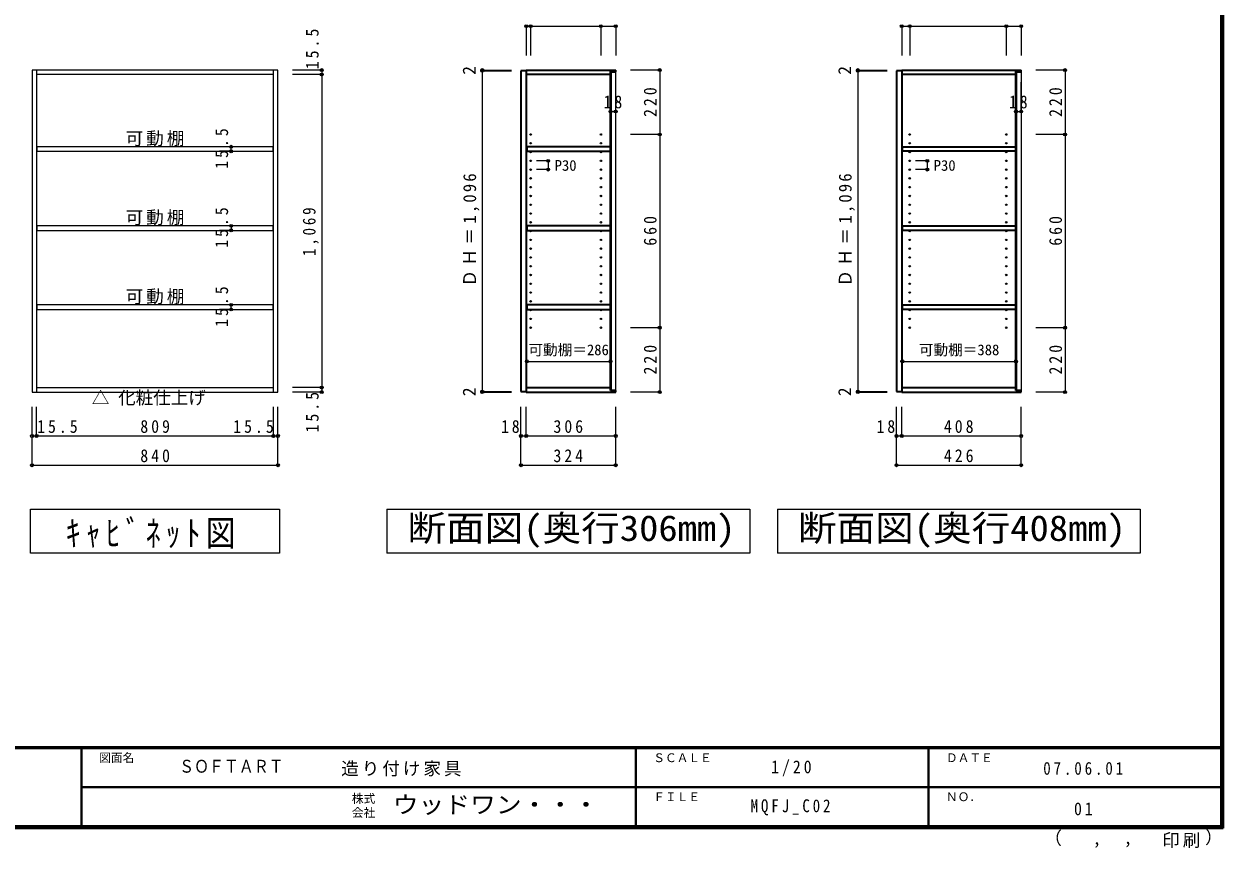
# Model space of a CAD drawing. Units: millimetres at full size, sheet at 1:20. Extents: x -4000 to 3800, y -2865 to 2783.
# Drawn here: x -297 to 3800, y -2865 to -50 of the extents above; entities that cross this region are included whole.
import ezdxf
from ezdxf.enums import TextEntityAlignment as Align

# ---------------------------------------------------------------- set-up
doc = ezdxf.new("R2010")
doc.units = ezdxf.units.MM
doc.header["$LTSCALE"] = 20
doc.header["$PDMODE"] = 32
doc.header["$PDSIZE"] = 10
for name, color, linetype, lineweight in [('0-1_本体', 2, 'Continuous', 35), ('0-4_棚', 2, 'Continuous', 35), ('0-5_ダボ', 7, 'Continuous', 18), ('0-A_文字', 7, 'Continuous', 18), ('0-B_寸法', 7, 'Continuous', 9), ('1-2_扉', 3, 'Continuous', 25), ('F-1_枠', 6, 'Continuous', 40)]:
    doc.layers.add(name, color=color, linetype=linetype, lineweight=lineweight)
doc.layers.add('F-A_文字', color=7, linetype='Continuous')
doc.styles.add('HG明朝B', font='')
doc.styles.add('ＭＳ ゴシック', font='')
doc.styles.get('HG明朝B').set_extended_font_data('HG明朝B')
doc.styles.get('ＭＳ ゴシック').set_extended_font_data('MS Gothic')

msp = doc.modelspace()

# ---------------------------------------------------------------- linework, layer by layer
at = {"layer": '0-1_本体', "color": 3, "lineweight": 25}
for p, q in [((-269.38, -207), (-269.38, -1307)), ((570.62, -207), (-269.38, -207)), ((-253.88, -207), (-253.88, -1307)), ((555.12, -222.5), (-253.88, -222.5)), ((555.12, -1307), (555.12, -207)), ((570.62, -1307), (570.62, -207)), ((-269.38, -1307), (570.62, -1307)), ((-253.88, -1291.5), (555.12, -1291.5))]:
    msp.add_line(p, q, dxfattribs=at)
at = {"layer": '0-1_本体'}
for p, q in [((1419.19, -207), (1725.19, -207)), ((1419.19, -207), (1419.19, -222.5)), ((1707.19, -222.5), (1419.19, -222.5)), ((1707.19, -1302), (1707.19, -212)), ((1707.19, -213), (1724.69, -213)), ((1709.69, -1301), (1709.69, -213)), ((2702.34, -207), (3110.34, -207)), ((2702.34, -207), (2702.34, -222.5)), ((3092.34, -222.5), (2702.34, -222.5)), ((3092.34, -1302), (3092.34, -212)), ((3092.34, -213), (3109.84, -213)), ((3094.84, -1301), (3094.84, -213)), ((1419.19, -1291.5), (1707.19, -1291.5)), ((1419.19, -1291.5), (1419.19, -1307)), ((1419.19, -1307), (1725.19, -1307)), ((1707.19, -1301), (1724.69, -1301)), ((1707.19, -1302), (1725.19, -1302)), ((1725.19, -1307), (1725.19, -1302)), ((2702.34, -1291.5), (3092.34, -1291.5)), ((2702.34, -1291.5), (2702.34, -1307)), ((2702.34, -1307), (3110.34, -1307)), ((3092.34, -1301), (3109.84, -1301)), ((3092.34, -1302), (3110.34, -1302)), ((3110.34, -1307), (3110.34, -1302))]:
    msp.add_line(p, q, dxfattribs=at)
at = {"layer": '0-1_本体', "color": 7, "lineweight": 18}
for p, q in [((1724.69, -213), (1724.69, -1301)), ((3109.84, -213), (3109.84, -1301))]:
    msp.add_line(p, q, dxfattribs=at)
at = {"layer": '0-1_本体'}
for points in [[(1707.19, -212), (1725.19, -212), (1725.19, -207)], [(3092.34, -212), (3110.34, -212), (3110.34, -207)]]:
    msp.add_lwpolyline(points, dxfattribs=at)
at = {"layer": '0-4_棚', "color": 3, "lineweight": 25}
for p, q in [((554.12, -469), (-252.88, -469)), ((-252.88, -469), (-252.88, -484.5)), ((-252.88, -484.5), (554.12, -484.5)), ((554.12, -484.5), (554.12, -469)), ((554.12, -739), (-252.88, -739)), ((-252.88, -739), (-252.88, -754.5)), ((-252.88, -754.5), (554.12, -754.5)), ((554.12, -754.5), (554.12, -739)), ((554.12, -1009), (-252.88, -1009)), ((-252.88, -1009), (-252.88, -1024.5)), ((554.12, -1024.5), (554.12, -1009)), ((-252.88, -1024.5), (554.12, -1024.5))]:
    msp.add_line(p, q, dxfattribs=at)
at = {"layer": '0-4_棚'}
for p, q in [((1421.19, -469), (1421.19, -484.5)), ((1707.19, -469), (1421.19, -469)), ((1421.19, -484.5), (1707.19, -484.5)), ((1707.19, -484.5), (1707.19, -469)), ((2704.34, -469), (3092.34, -469)), ((2704.34, -484.5), (2704.34, -469)), ((3092.34, -484.5), (2704.34, -484.5)), ((3092.34, -469), (3092.34, -484.5)), ((1421.19, -739), (1421.19, -754.5)), ((1707.19, -739), (1421.19, -739)), ((1421.19, -754.5), (1707.19, -754.5)), ((1707.19, -754.5), (1707.19, -739)), ((2704.34, -739), (3092.34, -739)), ((2704.34, -754.5), (2704.34, -739)), ((3092.34, -754.5), (2704.34, -754.5)), ((3092.34, -739), (3092.34, -754.5)), ((1421.19, -1009), (1421.19, -1024.5)), ((1707.19, -1009), (1421.19, -1009)), ((1707.19, -1024.5), (1707.19, -1009)), ((2704.34, -1009), (3092.34, -1009)), ((2704.34, -1024.5), (2704.34, -1009)), ((3092.34, -1009), (3092.34, -1024.5)), ((1421.19, -1024.5), (1707.19, -1024.5)), ((3092.34, -1024.5), (2704.34, -1024.5))]:
    msp.add_line(p, q, dxfattribs=at)
at = {"layer": '0-5_ダボ'}
for centre in [(1434.19, -427), (1674.19, -427), (2729.34, -427), (3059.34, -427), (1434.19, -457), (1434.19, -487), (1674.19, -457), (1674.19, -487), (2729.34, -457), (2729.34, -487), (3059.34, -457), (3059.34, -487), (1434.19, -517), (1674.19, -517), (2729.34, -517), (3059.34, -517), (1434.19, -547), (1674.19, -547), (2729.34, -547), (3059.34, -547), (1434.19, -577), (1434.19, -607), (1674.19, -577), (1674.19, -607), (2729.34, -577), (2729.34, -607), (3059.34, -577), (3059.34, -607), (1434.19, -637), (1674.19, -637), (2729.34, -637), (3059.34, -637), (1434.19, -667), (1434.19, -697), (1674.19, -667), (1674.19, -697), (2729.34, -667), (2729.34, -697), (3059.34, -667), (3059.34, -697), (1434.19, -727), (1674.19, -727), (2729.34, -727), (3059.34, -727), (1434.19, -757), (1674.19, -757), (2729.34, -757), (3059.34, -757), (1434.19, -787), (1434.19, -817), (1674.19, -787), (1674.19, -817), (2729.34, -787), (2729.34, -817), (3059.34, -787), (3059.34, -817), (1434.19, -847), (1674.19, -847), (2729.34, -847), (3059.34, -847), (1434.19, -877), (1674.19, -877), (2729.34, -877), (3059.34, -877), (1434.19, -907), (1434.19, -937), (1674.19, -907), (1674.19, -937), (2729.34, -907), (2729.34, -937), (3059.34, -907), (3059.34, -937), (1434.19, -967), (1674.19, -967), (2729.34, -967), (3059.34, -967), (1434.19, -997), (1674.19, -997), (2729.34, -997), (3059.34, -997), (1434.19, -1027), (1434.19, -1057), (1674.19, -1027), (1674.19, -1057), (2729.34, -1027), (2729.34, -1057), (3059.34, -1027), (3059.34, -1057), (1434.19, -1087), (1674.19, -1087), (2729.34, -1087), (3059.34, -1087)]:
    msp.add_circle(centre, 2.5, dxfattribs=at)
at = {"layer": '0-A_文字'}
for p, q in [((943.19, -1707), (943.19, -1857)), ((2277.34, -1707), (2277.34, -1857)), ((2183.19, -1857), (943.19, -1857)), ((3517.34, -1857), (2277.34, -1857))]:
    msp.add_line(p, q, dxfattribs=at)
msp.add_lwpolyline([(-274.38, -1707), (575.62, -1707), (575.62, -1857), (-274.38, -1857)], close=True, dxfattribs=at)
for points in [[(943.19, -1707), (2183.19, -1707), (2183.19, -1857)], [(2277.34, -1707), (3517.34, -1707), (3517.34, -1857)]]:
    msp.add_lwpolyline(points, dxfattribs=at)
at = {"layer": '0-B_寸法', "color": 4}
for p, q in [((1419.19, -57), (1419.19, -157)), ((1419.19, -57), (1434.19, -57)), ((1434.19, -57), (1674.19, -57)), ((1434.19, -57), (1434.19, -157)), ((1674.19, -57), (1725.19, -57)), ((1674.19, -57), (1674.19, -157)), ((1725.19, -57), (1725.19, -157)), ((2702.34, -57), (2702.34, -157)), ((2702.34, -57), (2729.34, -57)), ((2729.34, -57), (3059.34, -57)), ((2729.34, -57), (2729.34, -157)), ((3059.34, -57), (3110.34, -57)), ((3059.34, -57), (3059.34, -157)), ((3110.34, -57), (3110.34, -157)), ((720.62, -207), (620.62, -207)), ((720.62, -222.5), (620.62, -222.5)), ((720.62, -207), (720.62, -222.5)), ((720.62, -222.5), (720.62, -1291.5)), ((1269.19, -207), (1369.19, -207)), ((1269.19, -207), (1269.19, -209)), ((1269.19, -209), (1269.19, -1305)), ((1269.19, -209), (1369.19, -209)), ((1875.19, -207), (1775.19, -207)), ((1875.19, -207), (1875.19, -427)), ((2552.34, -207), (2652.34, -207)), ((2552.34, -207), (2552.34, -209)), ((2552.34, -209), (2552.34, -1305)), ((2552.34, -209), (2652.34, -209)), ((3260.34, -207), (3160.34, -207)), ((3260.34, -207), (3260.34, -427)), ((1707.19, -348.33), (1707.19, -248.33)), ((1725.19, -348.33), (1725.19, -248.33)), ((3092.34, -348.33), (3092.34, -248.33)), ((3110.34, -348.33), (3110.34, -248.33)), ((1707.19, -348.33), (1725.19, -348.33)), ((3092.34, -348.33), (3110.34, -348.33)), ((1875.19, -427), (1775.19, -427)), ((1875.19, -427), (1875.19, -1087)), ((3260.34, -427), (3160.34, -427)), ((3260.34, -427), (3260.34, -1087)), ((411.13, -469), (371.13, -469)), ((411.13, -484.5), (371.13, -484.5)), ((411.13, -484.5), (411.13, -469)), ((1494.19, -517), (1454.19, -517)), ((1494.19, -517), (1494.19, -547)), ((2789.34, -517), (2749.34, -517)), ((2789.34, -517), (2789.34, -547)), ((1494.19, -547), (1454.19, -547)), ((2789.34, -547), (2749.34, -547)), ((411.13, -739), (371.13, -739)), ((411.13, -754.5), (371.13, -754.5)), ((411.13, -739), (411.13, -754.5)), ((411.13, -1009), (371.13, -1009)), ((411.13, -1024.5), (411.13, -1009)), ((411.13, -1024.5), (371.13, -1024.5)), ((1421.19, -1202), (1421.19, -1102)), ((1707.19, -1202), (1707.19, -1102)), ((1875.19, -1087), (1775.19, -1087)), ((1875.19, -1087), (1875.19, -1307)), ((2704.34, -1202), (2704.34, -1102)), ((3092.34, -1202), (3092.34, -1102)), ((3260.34, -1087), (3160.34, -1087)), ((3260.34, -1087), (3260.34, -1307)), ((1421.19, -1202), (1707.19, -1202)), ((2704.34, -1202), (3092.34, -1202)), ((720.62, -1291.5), (620.62, -1291.5)), ((720.62, -1307), (620.62, -1307)), ((720.62, -1291.5), (720.62, -1307)), ((1269.19, -1305), (1269.19, -1307)), ((1269.19, -1305), (1369.19, -1305)), ((1269.19, -1307), (1369.19, -1307)), ((1875.19, -1307), (1775.19, -1307)), ((2552.34, -1305), (2552.34, -1307)), ((2552.34, -1305), (2652.34, -1305)), ((2552.34, -1307), (2652.34, -1307)), ((3260.34, -1307), (3160.34, -1307)), ((-269.38, -1457), (-269.38, -1357)), ((-253.88, -1457), (-253.88, -1357)), ((555.12, -1457), (555.12, -1357)), ((570.62, -1457), (570.62, -1357)), ((1401.19, -1557), (1401.19, -1357)), ((1419.19, -1457), (1419.19, -1357)), ((1725.19, -1557), (1725.19, -1357)), ((2684.34, -1557), (2684.34, -1357)), ((2702.34, -1457), (2702.34, -1357)), ((3110.34, -1557), (3110.34, -1357)), ((-269.38, -1457), (-253.88, -1457)), ((-269.38, -1557), (-269.38, -1457)), ((570.62, -1557), (570.62, -1457)), ((1401.19, -1457), (1419.19, -1457)), ((1419.19, -1457), (1725.19, -1457)), ((2684.34, -1457), (2702.34, -1457)), ((2702.34, -1457), (3110.34, -1457)), ((-269.38, -1557), (570.62, -1557)), ((1401.19, -1557), (1725.19, -1557)), ((2684.34, -1557), (3110.34, -1557))]:
    msp.add_line(p, q, dxfattribs=at)
msp.add_lwpolyline([(-253.88, -1457), (555.12, -1457), (570.62, -1457)], dxfattribs=at)
at = {"layer": '0-B_寸法'}
for p in [(1419.19, -57), (1434.19, -57), (1674.19, -57), (1725.19, -57), (2702.34, -57), (2729.34, -57), (3059.34, -57), (3110.34, -57), (720.62, -207), (1269.19, -207), (1269.19, -209), (1875.19, -207), (2552.34, -207), (2552.34, -209), (3260.34, -207), (720.62, -222.5), (1707.19, -348.33), (1725.19, -348.33), (3092.34, -348.33), (3110.34, -348.33), (1875.19, -427), (3260.34, -427), (411.13, -469), (411.13, -484.5), (1494.19, -517), (2789.34, -517), (1494.19, -547), (2789.34, -547), (411.13, -739), (411.13, -754.5), (411.13, -1009), (411.13, -1024.5), (1875.19, -1087), (3260.34, -1087), (1421.19, -1202), (1707.19, -1202), (2704.34, -1202), (3092.34, -1202), (720.62, -1291.5), (720.62, -1307), (1269.19, -1305), (1269.19, -1307), (1875.19, -1307), (2552.34, -1305), (2552.34, -1307), (3260.34, -1307), (-269.38, -1457), (-253.88, -1457), (555.12, -1457), (570.62, -1457), (1401.19, -1457), (1419.19, -1457), (1725.19, -1457), (2684.34, -1457), (2702.34, -1457), (3110.34, -1457), (-269.38, -1557), (570.62, -1557), (1401.19, -1557), (1725.19, -1557), (2684.34, -1557), (3110.34, -1557)]:
    msp.add_point(p, dxfattribs=at)
at = {"layer": '1-2_扉', "color": 2, "lineweight": 35}
for p, q in [((1401.19, -209), (1401.19, -1305)), ((1419.19, -209), (1401.19, -209)), ((1419.19, -209), (1419.19, -1305)), ((2684.34, -209), (2684.34, -1305)), ((2702.34, -209), (2684.34, -209)), ((2702.34, -209), (2702.34, -1305)), ((1401.19, -1305), (1419.19, -1305)), ((2684.34, -1305), (2702.34, -1305))]:
    msp.add_line(p, q, dxfattribs=at)
at = {"layer": 'F-1_枠'}
for p, q in [((3793.33, 2783.33), (3793.33, -2796.67)), ((3796.67, 2783.33), (3796.67, -2796.67)), ((3800, 2783.33), (3800, -2796.67)), ((3800, -2520), (-4000, -2520)), ((3800, -2523.33), (-4000, -2523.33)), ((-100, -2523.33), (-100, -2790)), ((1793.33, -2523.33), (1793.33, -2790)), ((2793.33, -2523.33), (2793.33, -2790)), ((-100, -2656.67), (3793.33, -2656.67)), ((3800, -2790), (-4000, -2790)), ((3800, -2793.33), (-4000, -2793.33)), ((3800, -2796.67), (-4000, -2796.67))]:
    msp.add_line(p, q, dxfattribs=at)

# ---------------------------------------------------------------- texts
at = {"layer": '0-A_文字', "style": 'ＭＳ ゴシック'}
msp.add_text('△ 化粧仕上げ', height=43.99, dxfattribs=at).set_placement((-65.13, -1361.61), align=Align.BOTTOM_LEFT)
at = {"layer": '0-A_文字', "style": 'ＭＳ ゴシック', "width": 1.1}
for s, p in [('断面図(奥行306mm)', (1013.19, -1842)), ('断面図(奥行408mm)', (2347.34, -1842))]:
    msp.add_text(s, height=87.98, dxfattribs=at).set_placement(p, align=Align.BOTTOM_LEFT)
at = {"layer": '0-A_文字', "attachment_point": 7, "style": 'ＭＳ ゴシック'}
for s, insert, char_height in [('\\T1.17;可動棚', (50.62, -467.5), 43.99), ('\\T1.17;可動棚', (50.62, -737.5), 43.99), ('\\T1.17;可動棚', (50.62, -1007.5), 43.99), ('\\T1.34;\\W0.85;ｷｬﾋﾞﾈｯﾄ図', (-154.38, -1842), 87.98)]:
    msp.add_mtext(s, dxfattribs=dict(at, insert=insert, char_height=char_height))
at = {"layer": '0-B_寸法', "style": 'ＭＳ ゴシック'}
for p in [(1259.19, -223), (2542.34, -223), (1259.19, -1321), (2542.34, -1321)]:
    msp.add_text('2', height=43.99, rotation=90, dxfattribs=at).set_placement(p, align=Align.BOTTOM_LEFT)
for s, p in [('P30', (1516.42, -562)), ('P30', (2811.57, -562)), ('可動棚＝286', (1426.69, -1192)), ('可動棚＝388', (2760.84, -1192))]:
    msp.add_text(s, height=36.66, dxfattribs=at).set_placement(p, align=Align.BOTTOM_LEFT)
at = {"layer": '0-B_寸法', "char_height": 43.99, "attachment_point": 7, "rotation": 90, "style": 'ＭＳ ゴシック'}
for s, insert in [('\\T1.38;\\W0.9;15.5', (710.62, -204)), ('\\T1.38;\\W0.9;220', (1865.19, -367)), ('\\T1.38;\\W0.9;220', (3250.34, -367)), ('\\T1.38;\\W0.9;15.5', (401.13, -544.25)), ('\\T1.26;\\W0.95;ＤＨ＝1,096', (1259.19, -947)), ('\\T1.26;\\W0.95;ＤＨ＝1,096', (2542.34, -947)), ('\\T1.38;\\W0.9;15.5', (401.13, -814.25)), ('\\T1.38;\\W0.85;1,069', (710.62, -842)), ('\\T1.38;\\W0.9;660', (1865.19, -807)), ('\\T1.38;\\W0.9;660', (3250.34, -807)), ('\\T1.38;\\W0.9;15.5', (401.13, -1084.25)), ('\\T1.38;\\W0.9;220', (1865.19, -1247)), ('\\T1.38;\\W0.9;220', (3250.34, -1247)), ('\\T1.38;\\W0.9;15.5', (710.62, -1445))]:
    msp.add_mtext(s, dxfattribs=dict(at, insert=insert))
at = {"layer": '0-B_寸法', "char_height": 43.99, "attachment_point": 7, "style": 'ＭＳ ゴシック'}
for s, insert in [('\\T1.36;\\W0.9;18', (1683.69, -338.33)), ('\\T1.36;\\W0.9;18', (3068.84, -338.33)), ('\\T1.38;\\W0.9;15.5', (-251.88, -1447)), ('\\T1.38;\\W0.9;809', (100.62, -1447)), ('\\T1.38;\\W0.9;15.5', (418.12, -1447)), ('\\T1.36;\\W0.9;18', (1333.19, -1447)), ('\\T1.38;\\W0.9;306', (1512.19, -1447)), ('\\T1.36;\\W0.9;18', (2616.34, -1447)), ('\\T1.38;\\W0.9;408', (2846.34, -1447)), ('\\T1.38;\\W0.9;840', (100.62, -1547)), ('\\T1.38;\\W0.9;324', (1512.19, -1547)), ('\\T1.38;\\W0.9;426', (2846.34, -1547))]:
    msp.add_mtext(s, dxfattribs=dict(at, insert=insert))
at = {"layer": 'F-A_文字', "style": 'ＭＳ ゴシック'}
for s, height, p in [('図面名', 29.33, (-40, -2580)), ('ＳＣＡＬＥ', 29.33, (1853.33, -2580)), ('ＤＡＴＥ', 29.33, (2853.33, -2580)), ('株式', 29.33, (823.33, -2719.33)), ('ＦＩＬＥ', 29.33, (1853.33, -2713.34)), ('ＮＯ．', 29.33, (2853.33, -2713.34)), ('会社', 29.33, (823.33, -2767.33)), ('（', 43.99, (3189.36, -2865.54)), ('）', 43.99, (3738.94, -2862.75)), (',', 43.99, (3354.18, -2865.54)), (',', 43.99, (3460.13, -2863.68))]:
    msp.add_text(s, height=height, dxfattribs=at).set_placement(p, align=Align.BOTTOM_LEFT)
at = {"layer": 'F-A_文字'}
for s, height, style, width, p in [('ＳＯＦＴＡＲＴ', 43.99, 'HG明朝B', 0.85, (233.33, -2620.52)), ('ウッドワン・・・', 58.65, 'ＭＳ ゴシック', 1.1, (963.33, -2763.33))]:
    msp.add_text(s, height=height, dxfattribs=dict(at, style=style, width=width)).set_placement(p, align=Align.BOTTOM_LEFT)
at = {"layer": 'F-A_文字', "char_height": 43.99, "attachment_point": 7, "style": 'ＭＳ ゴシック'}
for s, insert in [('\\T1.17;造り付け家具', (786.95, -2620)), ('\\T1.38;\\W0.9;1/20', (2255.83, -2620)), ('\\T1.39;\\W0.85;07.06.01', (3185.83, -2615)), ('\\T1.39;\\W0.85;MQFJ_C02', (2185.83, -2753.34)), ('\\T1.36;\\W0.9;01', (3290.83, -2753.34)), ('\\T1.17;印刷', (3592.1, -2864.61))]:
    msp.add_mtext(s, dxfattribs=dict(at, insert=insert))

doc.saveas('drawing.dxf')
